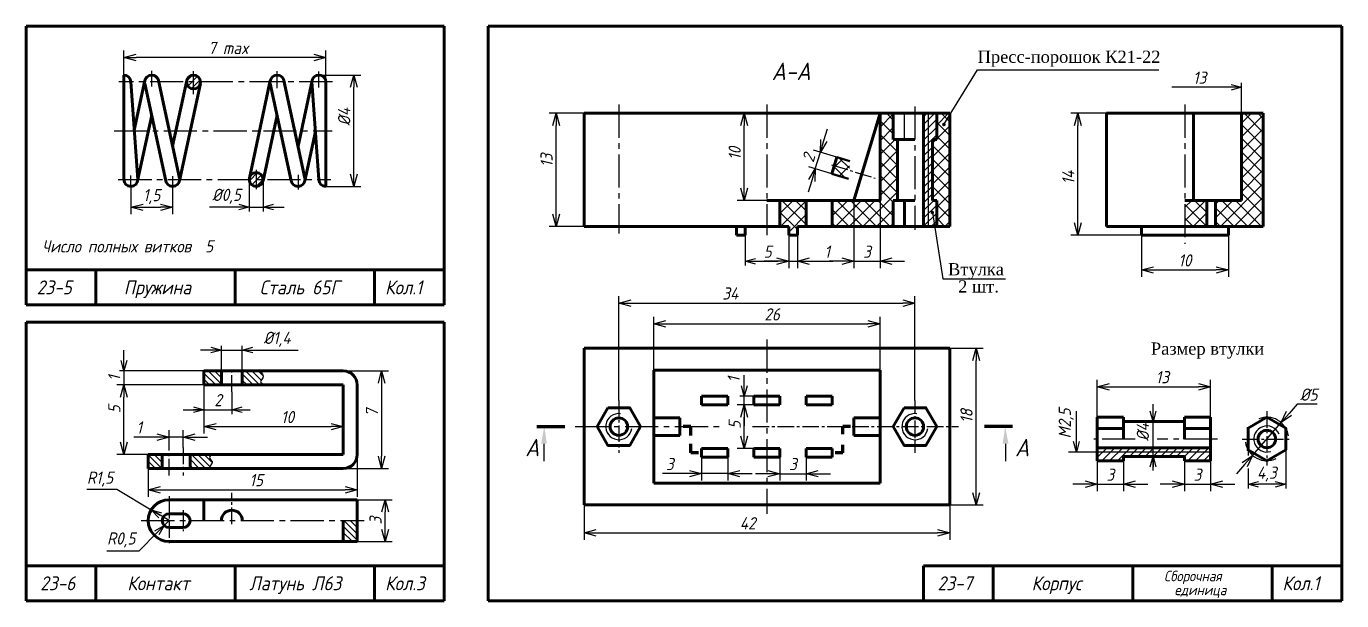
# Model space of a CAD drawing. Header units: millimetres. Extents: x -255 to 513, y 132 to 472.
# Drawn here: x 135 to 512.6, y 307 to 472 of the extents above; entities that cross this region are included whole.
import ezdxf

# ---------------------------------------------------------------- set-up
doc = ezdxf.new("R2010")
doc.units = ezdxf.units.MM
doc.header["$LTSCALE"] = 0.5
doc.linetypes.add('CENTER2', pattern=[28.575, 19.05, -3.175, 3.175, -3.175])
doc.linetypes.add('осевая2', pattern=[28.575, 19.05, -3.175, 3.175, -3.175])
doc.layers.get('Defpoints').update_dxf_attribs({"color": 5})
doc.styles.get("Standard").update_dxf_attribs({"font": 'isocpeui.ttf', "width": 0.9})
doc.styles.add('стиль1', font='TIMES.TTF')
doc.dimstyles.new('Standart 1', dxfattribs={"dimtxt": 3.5, "dimasz": 3.5, "dimexe": 2, "dimexo": 0, "dimgap": 1, "dimtad": 1, "dimtoh": 1, "dimdec": 0, "dimtxsty": 'Standard', "dimblk": 'OPEN30', "dimcen": 2.5, "dimadec": 0, "dimazin": 0, "dimtfac": 1, "dimtdec": 0, "dimtmove": 0, "dimatfit": 3, "dimldrblk": 'DOTSMALL', "dimfxl": 0, "dimarcsym": 0})

# ---------------------------------------------------------------- blocks, each defined once
blk = doc.blocks.new('_Open30')
at = {"color": 0, "linetype": 'ByBlock', "lineweight": -2}
for p, q in [((-1, 0.27), (0, 0)), ((0, 0), (-1, -0.27)), ((0, 0), (-1, 0))]:
    blk.add_line(p, q, dxfattribs=at)
blk = doc.blocks.new('*D28')
at = {"color": 0, "lineweight": -2}
for p, q in [((305.1, 364.5), (305.1, 394.5)), ((390.1, 364.5), (390.1, 394.5)), ((308.6, 392.5), (386.6, 392.5))]:
    blk.add_line(p, q, dxfattribs=at)
at = {"layer": 'Defpoints', "color": 0}
for p in [(390.1, 392.5), (305.1, 364.5), (390.1, 364.5)]:
    blk.add_point(p, dxfattribs=at)
at = {"color": 0, "lineweight": -2, "xscale": 3.5, "yscale": 3.5, "zscale": 3.5, "rotation": 180}
blk.add_blockref('_Open30', (305.1, 392.5), dxfattribs=at)
at = {"color": 0, "lineweight": -2, "xscale": 3.5, "yscale": 3.5, "zscale": 3.5}
blk.add_blockref('_Open30', (390.1, 392.5), dxfattribs=at)
at = {"color": 0, "lineweight": -3, "insert": (337.1, 395.25), "char_height": 3.5, "attachment_point": 5}
blk.add_mtext('34', dxfattribs=at)
blk = doc.blocks.new('_DotSmall')
at = {"color": 0, "linetype": 'ByBlock', "const_width": 0.5}
blk.add_lwpolyline([(-0.0625, 0, 1), (0.0625, 0, 1)], format="xyb", close=True, dxfattribs=at)
blk = doc.blocks.new('*D29')
at = {"color": 0, "lineweight": -2}
for p, q in [((400.1, 379.5), (409.65, 379.5)), ((407.65, 338), (407.65, 376)), ((400.1, 334.5), (409.65, 334.5))]:
    blk.add_line(p, q, dxfattribs=at)
at = {"layer": 'Defpoints', "color": 0}
for p in [(400.1, 379.5), (407.65, 379.5), (400.1, 334.5)]:
    blk.add_point(p, dxfattribs=at)
at = {"color": 0, "lineweight": -2, "xscale": 3.5, "yscale": 3.5, "zscale": 3.5}
for p, rotation in [((407.65, 379.5), 90), ((407.65, 334.5), 270)]:
    blk.add_blockref('_Open30', p, dxfattribs=dict(at, rotation=rotation))
at = {"color": 0, "lineweight": -3, "insert": (404.9, 360.05), "char_height": 3.5, "attachment_point": 5, "rotation": 90}
blk.add_mtext('18', dxfattribs=at)
blk = doc.blocks.new('*D30')
at = {"color": 0, "lineweight": -2}
for p, q in [((353.85, 412), (353.85, 402.5)), ((356.35, 412), (356.35, 402.5)), ((350.35, 404.5), (346.85, 404.5)), ((353.85, 404.5), (356.35, 404.5)), ((359.85, 404.5), (366.5, 404.5))]:
    blk.add_line(p, q, dxfattribs=at)
at = {"layer": 'Defpoints', "color": 0}
for p in [(353.85, 412), (356.35, 412), (356.35, 404.5)]:
    blk.add_point(p, dxfattribs=at)
at = {"color": 0, "lineweight": -2, "xscale": 3.5, "yscale": 3.5, "zscale": 3.5}
blk.add_blockref('_Open30', (353.85, 404.5), dxfattribs=at)
at = {"color": 0, "lineweight": -2, "xscale": 3.5, "yscale": 3.5, "zscale": 3.5, "rotation": 180}
blk.add_blockref('_Open30', (356.35, 404.5), dxfattribs=at)
at = {"color": 0, "lineweight": -3, "insert": (364.92, 407.25), "char_height": 3.5, "attachment_point": 5}
blk.add_mtext('1', dxfattribs=at)
blk = doc.blocks.new('*D31')
at = {"color": 0, "lineweight": -2}
for p, q in [((372.6, 422), (372.6, 402.5)), ((380.1, 422), (380.1, 402.5)), ((369.1, 404.5), (365.6, 404.5)), ((372.6, 404.5), (380.1, 404.5)), ((383.6, 404.5), (387.1, 404.5))]:
    blk.add_line(p, q, dxfattribs=at)
at = {"layer": 'Defpoints', "color": 0}
for p in [(372.6, 422), (380.1, 422), (380.1, 404.5)]:
    blk.add_point(p, dxfattribs=at)
at = {"color": 0, "lineweight": -2, "xscale": 3.5, "yscale": 3.5, "zscale": 3.5}
blk.add_blockref('_Open30', (372.6, 404.5), dxfattribs=at)
at = {"color": 0, "lineweight": -2, "xscale": 3.5, "yscale": 3.5, "zscale": 3.5, "rotation": 180}
blk.add_blockref('_Open30', (380.1, 404.5), dxfattribs=at)
at = {"color": 0, "lineweight": -3, "insert": (376.35, 407.25), "char_height": 3.5, "attachment_point": 5}
blk.add_mtext('3', dxfattribs=at)
blk = doc.blocks.new('*D32')
at = {"color": 0, "lineweight": -2}
for p, q in [((347.6, 447), (339.1, 447)), ((341.1, 425.5), (341.1, 443.5)), ((347.6, 422), (339.1, 422))]:
    blk.add_line(p, q, dxfattribs=at)
at = {"layer": 'Defpoints', "color": 0}
for p in [(341.1, 447), (347.6, 447), (347.6, 422)]:
    blk.add_point(p, dxfattribs=at)
at = {"color": 0, "lineweight": -2, "xscale": 3.5, "yscale": 3.5, "zscale": 3.5}
for p, rotation in [((341.1, 447), 90), ((341.1, 422), 270)]:
    blk.add_blockref('_Open30', p, dxfattribs=dict(at, rotation=rotation))
at = {"color": 0, "lineweight": -3, "insert": (338.35, 435.5), "char_height": 3.5, "attachment_point": 5, "rotation": 90}
blk.add_mtext('10', dxfattribs=at)
blk = doc.blocks.new('*D33')
at = {"color": 0, "lineweight": -2}
for p, q in [((295.1, 447), (285.1, 447)), ((287.1, 418), (287.1, 443.5)), ((295.1, 414.5), (285.1, 414.5))]:
    blk.add_line(p, q, dxfattribs=at)
at = {"layer": 'Defpoints', "color": 0}
for p in [(287.1, 447), (295.1, 447), (295.1, 414.5)]:
    blk.add_point(p, dxfattribs=at)
at = {"color": 0, "lineweight": -2, "xscale": 3.5, "yscale": 3.5, "zscale": 3.5}
for p, rotation in [((287.1, 447), 90), ((287.1, 414.5), 270)]:
    blk.add_blockref('_Open30', p, dxfattribs=dict(at, rotation=rotation))
at = {"color": 0, "lineweight": -3, "insert": (284.35, 433.5), "char_height": 3.5, "attachment_point": 5, "rotation": 90}
blk.add_mtext('13', dxfattribs=at)
blk = doc.blocks.new('*D34')
at = {"color": 0, "lineweight": -2}
for p, q in [((315.1, 373.25), (315.1, 388.5)), ((318.6, 386.5), (376.6, 386.5)), ((380.1, 373.25), (380.1, 388.5))]:
    blk.add_line(p, q, dxfattribs=at)
at = {"layer": 'Defpoints', "color": 0}
for p in [(380.1, 386.5), (315.1, 373.25), (380.1, 373.25)]:
    blk.add_point(p, dxfattribs=at)
at = {"color": 0, "lineweight": -2, "xscale": 3.5, "yscale": 3.5, "zscale": 3.5, "rotation": 180}
blk.add_blockref('_Open30', (315.1, 386.5), dxfattribs=at)
at = {"color": 0, "lineweight": -2, "xscale": 3.5, "yscale": 3.5, "zscale": 3.5}
blk.add_blockref('_Open30', (380.1, 386.5), dxfattribs=at)
at = {"color": 0, "lineweight": -3, "insert": (349.1, 389.25), "char_height": 3.5, "attachment_point": 5}
blk.add_mtext('26', dxfattribs=at)
blk = doc.blocks.new('*D35')
at = {"color": 0, "lineweight": -2}
for p, q in [((295.1, 334.5), (295.1, 324.5)), ((400.1, 334.5), (400.1, 324.5)), ((298.6, 326.5), (396.6, 326.5))]:
    blk.add_line(p, q, dxfattribs=at)
at = {"layer": 'Defpoints', "color": 0}
for p in [(295.1, 334.5), (400.1, 334.5), (400.1, 326.5)]:
    blk.add_point(p, dxfattribs=at)
at = {"color": 0, "lineweight": -2, "xscale": 3.5, "yscale": 3.5, "zscale": 3.5, "rotation": 180}
blk.add_blockref('_Open30', (295.1, 326.5), dxfattribs=at)
at = {"color": 0, "lineweight": -2, "xscale": 3.5, "yscale": 3.5, "zscale": 3.5}
blk.add_blockref('_Open30', (400.1, 326.5), dxfattribs=at)
at = {"color": 0, "lineweight": -3, "insert": (342.1, 329.25), "char_height": 3.5, "attachment_point": 5}
blk.add_mtext('42', dxfattribs=at)
blk = doc.blocks.new('*D36')
at = {"color": 0, "lineweight": -2}
for p, q in [((455.1, 412), (455.1, 400)), ((480.1, 412), (480.1, 400)), ((458.6, 402), (476.6, 402))]:
    blk.add_line(p, q, dxfattribs=at)
at = {"layer": 'Defpoints', "color": 0}
for p in [(455.1, 412), (480.1, 412), (480.1, 402)]:
    blk.add_point(p, dxfattribs=at)
at = {"color": 0, "lineweight": -2, "xscale": 3.5, "yscale": 3.5, "zscale": 3.5, "rotation": 180}
blk.add_blockref('_Open30', (455.1, 402), dxfattribs=at)
at = {"color": 0, "lineweight": -2, "xscale": 3.5, "yscale": 3.5, "zscale": 3.5}
blk.add_blockref('_Open30', (480.1, 402), dxfattribs=at)
at = {"color": 0, "lineweight": -3, "insert": (467.6, 404.75), "char_height": 3.5, "attachment_point": 5}
blk.add_mtext('10', dxfattribs=at)
blk = doc.blocks.new('*D37')
at = {"color": 0, "lineweight": -2}
for p, q in [((363.95, 439.18), (364.95, 442.53)), ((367.66, 434.41), (361.02, 436.4)), ((361.5, 431.04), (362.94, 435.83)), ((366.22, 429.62), (359.59, 431.61)), ((360.5, 427.69), (359.49, 424.33))]:
    blk.add_line(p, q, dxfattribs=at)
at = {"layer": 'Defpoints', "color": 0}
for p in [(362.94, 435.83), (367.66, 434.41), (366.22, 429.62)]:
    blk.add_point(p, dxfattribs=at)
at = {"color": 0, "lineweight": -2, "xscale": 3.5, "yscale": 3.5, "zscale": 3.5}
for p, rotation in [((362.94, 435.83), 253.3007557660061), ((361.5, 431.04), 73.30075576600613)]:
    blk.add_blockref('_Open30', p, dxfattribs=dict(at, rotation=rotation))
at = {"color": 0, "lineweight": -3, "insert": (359.59, 434.22), "char_height": 3.5, "attachment_point": 5, "rotation": 73.3008}
blk.add_mtext('2', dxfattribs=at)
blk = doc.blocks.new('*D38')
at = {"color": 0, "lineweight": -2}
for p, q in [((343.85, 363.25), (339.1, 363.25)), ((341.1, 354.25), (341.1, 359.75)), ((343.85, 350.75), (339.1, 350.75))]:
    blk.add_line(p, q, dxfattribs=at)
at = {"layer": 'Defpoints', "color": 0}
for p in [(341.1, 363.25), (343.85, 363.25), (343.85, 350.75)]:
    blk.add_point(p, dxfattribs=at)
at = {"color": 0, "lineweight": -2, "xscale": 3.5, "yscale": 3.5, "zscale": 3.5}
for p, rotation in [((341.1, 363.25), 90), ((341.1, 350.75), 270)]:
    blk.add_blockref('_Open30', p, dxfattribs=dict(at, rotation=rotation))
at = {"color": 0, "lineweight": -3, "insert": (338.35, 357.5), "char_height": 3.5, "attachment_point": 5, "rotation": 90}
blk.add_mtext('5', dxfattribs=at)
blk = doc.blocks.new('*D39')
at = {"color": 0, "lineweight": -2}
for p, q in [((351.35, 348.25), (351.35, 341.49)), ((358.85, 348.25), (358.85, 341.49)), ((347.85, 343.49), (344.35, 343.49)), ((351.35, 343.49), (358.85, 343.49)), ((362.35, 343.49), (365.85, 343.49))]:
    blk.add_line(p, q, dxfattribs=at)
at = {"layer": 'Defpoints', "color": 0}
for p in [(351.35, 348.25), (358.85, 348.25), (358.85, 343.49)]:
    blk.add_point(p, dxfattribs=at)
at = {"color": 0, "lineweight": -2, "xscale": 3.5, "yscale": 3.5, "zscale": 3.5}
blk.add_blockref('_Open30', (351.35, 343.49), dxfattribs=at)
at = {"color": 0, "lineweight": -2, "xscale": 3.5, "yscale": 3.5, "zscale": 3.5, "rotation": 180}
blk.add_blockref('_Open30', (358.85, 343.49), dxfattribs=at)
at = {"color": 0, "lineweight": -3, "insert": (355.1, 346.24), "char_height": 3.5, "attachment_point": 5}
blk.add_mtext('3', dxfattribs=at)
blk = doc.blocks.new('*D40')
at = {"color": 0, "lineweight": -2}
for p, q in [((328.85, 348.25), (328.85, 341.5)), ((336.35, 348.25), (336.35, 341.5)), ((325.35, 343.5), (317.62, 343.5)), ((336.35, 343.5), (328.85, 343.5)), ((339.85, 343.5), (343.35, 343.5))]:
    blk.add_line(p, q, dxfattribs=at)
at = {"layer": 'Defpoints', "color": 0}
for p in [(328.85, 348.25), (336.35, 348.25), (336.35, 343.5)]:
    blk.add_point(p, dxfattribs=at)
at = {"color": 0, "lineweight": -2, "xscale": 3.5, "yscale": 3.5, "zscale": 3.5}
blk.add_blockref('_Open30', (328.85, 343.5), dxfattribs=at)
at = {"color": 0, "lineweight": -2, "xscale": 3.5, "yscale": 3.5, "zscale": 3.5, "rotation": 180}
blk.add_blockref('_Open30', (336.35, 343.5), dxfattribs=at)
at = {"color": 0, "lineweight": -3, "insert": (319.74, 346.25), "char_height": 3.5, "attachment_point": 5}
blk.add_mtext('3', dxfattribs=at)
blk = doc.blocks.new('*D41')
at = {"color": 0, "lineweight": -2}
for p, q in [((445.1, 447), (434.87, 447)), ((436.87, 415.5), (436.87, 443.5)), ((455.1, 412), (434.87, 412))]:
    blk.add_line(p, q, dxfattribs=at)
at = {"layer": 'Defpoints', "color": 0}
for p in [(436.87, 447), (445.1, 447), (455.1, 412)]:
    blk.add_point(p, dxfattribs=at)
at = {"color": 0, "lineweight": -2, "xscale": 3.5, "yscale": 3.5, "zscale": 3.5}
for p, rotation in [((436.87, 447), 90), ((436.87, 412), 270)]:
    blk.add_blockref('_Open30', p, dxfattribs=dict(at, rotation=rotation))
at = {"color": 0, "lineweight": -3, "insert": (434.12, 428.58), "char_height": 3.5, "attachment_point": 5, "rotation": 90}
blk.add_mtext('14', dxfattribs=at)
blk = doc.blocks.new('*D42')
at = {"color": 0, "lineweight": -2}
for p, q in [((442.45, 359.7), (442.45, 370.45)), ((474.95, 359.7), (474.95, 370.45)), ((445.95, 368.45), (471.45, 368.45))]:
    blk.add_line(p, q, dxfattribs=at)
at = {"layer": 'Defpoints', "color": 0}
for p in [(474.95, 368.45), (442.45, 359.7), (474.95, 359.7)]:
    blk.add_point(p, dxfattribs=at)
at = {"color": 0, "lineweight": -2, "xscale": 3.5, "yscale": 3.5, "zscale": 3.5, "rotation": 180}
blk.add_blockref('_Open30', (442.45, 368.45), dxfattribs=at)
at = {"color": 0, "lineweight": -2, "xscale": 3.5, "yscale": 3.5, "zscale": 3.5}
blk.add_blockref('_Open30', (474.95, 368.45), dxfattribs=at)
at = {"color": 0, "lineweight": -3, "insert": (461.13, 371.2), "char_height": 3.5, "attachment_point": 5}
blk.add_mtext('13', dxfattribs=at)
blk = doc.blocks.new('*D43')
at = {"color": 0, "lineweight": -2}
for p, q in [((442.45, 347.2), (442.45, 338.45)), ((449.95, 347.2), (449.95, 338.45)), ((438.95, 340.45), (435.45, 340.45)), ((442.45, 340.45), (449.95, 340.45)), ((453.45, 340.45), (456.95, 340.45))]:
    blk.add_line(p, q, dxfattribs=at)
at = {"layer": 'Defpoints', "color": 0}
for p in [(442.45, 347.2), (449.95, 347.2), (449.95, 340.45)]:
    blk.add_point(p, dxfattribs=at)
at = {"color": 0, "lineweight": -2, "xscale": 3.5, "yscale": 3.5, "zscale": 3.5}
blk.add_blockref('_Open30', (442.45, 340.45), dxfattribs=at)
at = {"color": 0, "lineweight": -2, "xscale": 3.5, "yscale": 3.5, "zscale": 3.5, "rotation": 180}
blk.add_blockref('_Open30', (449.95, 340.45), dxfattribs=at)
at = {"color": 0, "lineweight": -3, "insert": (446.2, 343.2), "char_height": 3.5, "attachment_point": 5}
blk.add_mtext('3', dxfattribs=at)
blk = doc.blocks.new('*D44')
at = {"color": 0, "lineweight": -2}
for p, q in [((467.45, 347.2), (467.45, 338.45)), ((474.95, 347.2), (474.95, 338.45)), ((463.95, 340.45), (460.45, 340.45)), ((467.45, 340.45), (474.95, 340.45)), ((478.45, 340.45), (481.95, 340.45))]:
    blk.add_line(p, q, dxfattribs=at)
at = {"layer": 'Defpoints', "color": 0}
for p in [(467.45, 347.2), (474.95, 347.2), (474.95, 340.45)]:
    blk.add_point(p, dxfattribs=at)
at = {"color": 0, "lineweight": -2, "xscale": 3.5, "yscale": 3.5, "zscale": 3.5}
blk.add_blockref('_Open30', (467.45, 340.45), dxfattribs=at)
at = {"color": 0, "lineweight": -2, "xscale": 3.5, "yscale": 3.5, "zscale": 3.5, "rotation": 180}
blk.add_blockref('_Open30', (474.95, 340.45), dxfattribs=at)
at = {"color": 0, "lineweight": -3, "insert": (471.2, 343.2), "char_height": 3.5, "attachment_point": 5}
blk.add_mtext('3', dxfattribs=at)
blk = doc.blocks.new('*D45')
at = {"color": 0, "lineweight": -2}
for p, q in [((499.81, 363.45), (497.51, 360.81)), ((505.54, 363.45), (499.81, 363.45)), ((487.02, 348.73), (495.22, 358.17)), ((484.72, 346.09), (482.43, 343.45))]:
    blk.add_line(p, q, dxfattribs=at)
at = {"layer": 'Defpoints', "color": 0}
for p in [(495.22, 358.17), (487.02, 348.73)]:
    blk.add_point(p, dxfattribs=at)
at = {"color": 0, "lineweight": -2, "xscale": 3.5, "yscale": 3.5, "zscale": 3.5}
for p, rotation in [((495.22, 358.17), 229.0245568401953), ((487.02, 348.73), 49.0245568401953)]:
    blk.add_blockref('_Open30', p, dxfattribs=dict(at, rotation=rotation))
at = {"color": 0, "lineweight": -3, "insert": (503.17, 366.2), "char_height": 3.5, "attachment_point": 5}
blk.add_mtext('%%c5', dxfattribs=at)
blk = doc.blocks.new('*D2')
at = {"color": 0, "lineweight": -2}
for p, q in [((186, 369), (161, 369)), ((163, 352.5), (163, 365.5)), ((170, 349), (161, 349))]:
    blk.add_line(p, q, dxfattribs=at)
at = {"layer": 'Defpoints', "color": 0}
for p in [(163, 369), (186, 369), (170, 349)]:
    blk.add_point(p, dxfattribs=at)
at = {"color": 0, "lineweight": -2, "xscale": 3.5, "yscale": 3.5, "zscale": 3.5}
for p, rotation in [((163, 369), 90), ((163, 349), 270)]:
    blk.add_blockref('_Open30', p, dxfattribs=dict(at, rotation=rotation))
at = {"color": 0, "lineweight": -3, "insert": (160.25, 362), "char_height": 3.5, "attachment_point": 5, "rotation": 90}
blk.add_mtext('5', dxfattribs=at)
blk = doc.blocks.new('*D3')
at = {"color": 0, "lineweight": -2}
for p, q in [((230, 336), (240, 336)), ((238, 327.5), (238, 332.5)), ((230, 324), (240, 324))]:
    blk.add_line(p, q, dxfattribs=at)
at = {"layer": 'Defpoints', "color": 0}
for p in [(230, 336), (238, 336), (230, 324)]:
    blk.add_point(p, dxfattribs=at)
at = {"color": 0, "lineweight": -2, "xscale": 3.5, "yscale": 3.5, "zscale": 3.5}
for p, rotation in [((238, 336), 90), ((238, 324), 270)]:
    blk.add_blockref('_Open30', p, dxfattribs=dict(at, rotation=rotation))
at = {"color": 0, "lineweight": -3, "insert": (235.25, 330), "char_height": 3.5, "attachment_point": 5, "rotation": 90}
blk.add_mtext('3', dxfattribs=at)
blk = doc.blocks.new('*D7')
at = {"color": 0, "lineweight": -2}
for p, q in [((230, 349), (230, 336.88)), ((170, 345), (170, 336.88)), ((173.5, 338.88), (226.5, 338.88))]:
    blk.add_line(p, q, dxfattribs=at)
at = {"layer": 'Defpoints', "color": 0}
for p in [(230, 349), (170, 345), (230, 338.88)]:
    blk.add_point(p, dxfattribs=at)
at = {"color": 0, "lineweight": -2, "xscale": 3.5, "yscale": 3.5, "zscale": 3.5, "rotation": 180}
blk.add_blockref('_Open30', (170, 338.88), dxfattribs=at)
at = {"color": 0, "lineweight": -2, "xscale": 3.5, "yscale": 3.5, "zscale": 3.5}
blk.add_blockref('_Open30', (230, 338.88), dxfattribs=at)
at = {"color": 0, "lineweight": -3, "insert": (201.01, 341.63), "char_height": 3.5, "attachment_point": 5}
blk.add_mtext('15', dxfattribs=at)
blk = doc.blocks.new('*D8')
at = {"color": 0, "lineweight": -2}
for p, q in [((186, 360.62), (186, 355)), ((226, 360.62), (226, 355)), ((189.5, 357), (222.5, 357))]:
    blk.add_line(p, q, dxfattribs=at)
at = {"layer": 'Defpoints', "color": 0}
for p in [(186, 360.62), (226, 360.62), (226, 357)]:
    blk.add_point(p, dxfattribs=at)
at = {"color": 0, "lineweight": -2, "xscale": 3.5, "yscale": 3.5, "zscale": 3.5, "rotation": 180}
blk.add_blockref('_Open30', (186, 357), dxfattribs=at)
at = {"color": 0, "lineweight": -2, "xscale": 3.5, "yscale": 3.5, "zscale": 3.5}
blk.add_blockref('_Open30', (226, 357), dxfattribs=at)
at = {"color": 0, "lineweight": -3, "insert": (210, 359.75), "char_height": 3.5, "attachment_point": 5}
blk.add_mtext('10', dxfattribs=at)
blk = doc.blocks.new('*D9')
at = {"color": 0, "lineweight": -2}
for p, q in [((226, 373), (239, 373)), ((237, 369.5), (237, 348.5)), ((226, 345), (239, 345))]:
    blk.add_line(p, q, dxfattribs=at)
at = {"layer": 'Defpoints', "color": 0}
for p in [(226, 373), (226, 345), (237, 345)]:
    blk.add_point(p, dxfattribs=at)
at = {"color": 0, "lineweight": -2, "xscale": 3.5, "yscale": 3.5, "zscale": 3.5}
for p, rotation in [((237, 373), 90), ((237, 345), 270)]:
    blk.add_blockref('_Open30', p, dxfattribs=dict(at, rotation=rotation))
at = {"color": 0, "lineweight": -3, "insert": (234.23, 361), "char_height": 3.5, "attachment_point": 5, "rotation": 90}
blk.add_mtext('7', dxfattribs=at)
blk = doc.blocks.new('*D10')
at = {"color": 0, "lineweight": -2}
for p, q in [((176, 330), (174.59, 328.59)), ((167.37, 321.37), (172.46, 326.46)), ((158.12, 321.37), (167.37, 321.37))]:
    blk.add_line(p, q, dxfattribs=at)
at = {"layer": 'Defpoints', "color": 0}
for p in [(174.59, 328.59), (176, 330)]:
    blk.add_point(p, dxfattribs=at)
at = {"color": 0, "lineweight": -2, "xscale": 3, "yscale": 3, "zscale": 3, "rotation": 45.00000000000176}
blk.add_blockref('_Open30', (174.59, 328.59), dxfattribs=at)
at = {"color": 0, "lineweight": -3, "insert": (162.25, 324.47), "char_height": 3.5, "attachment_point": 5}
blk.add_mtext('R0,5', dxfattribs=at)
blk = doc.blocks.new('*D11')
at = {"color": 0, "lineweight": -2}
for p, q in [((176, 351), (176, 356)), ((180, 351), (180, 356)), ((172.5, 354), (165.86, 354)), ((180, 354), (176, 354)), ((183.5, 354), (187, 354))]:
    blk.add_line(p, q, dxfattribs=at)
at = {"layer": 'Defpoints', "color": 0}
for p in [(180, 354), (176, 351), (180, 351)]:
    blk.add_point(p, dxfattribs=at)
at = {"color": 0, "lineweight": -2, "xscale": 3.5, "yscale": 3.5, "zscale": 3.5}
blk.add_blockref('_Open30', (176, 354), dxfattribs=at)
at = {"color": 0, "lineweight": -2, "xscale": 3.5, "yscale": 3.5, "zscale": 3.5, "rotation": 180}
blk.add_blockref('_Open30', (180, 354), dxfattribs=at)
at = {"color": 0, "lineweight": -3, "insert": (167.43, 356.75), "char_height": 3.5, "attachment_point": 5}
blk.add_mtext('1', dxfattribs=at)
blk = doc.blocks.new('*D17')
at = {"color": 0, "lineweight": -2}
for p, q in [((219, 458), (231, 458)), ((229, 429.5), (229, 454.5)), ((221, 426), (231, 426))]:
    blk.add_line(p, q, dxfattribs=at)
at = {"layer": 'Defpoints', "color": 0}
for p in [(219, 458), (229, 458), (221, 426)]:
    blk.add_point(p, dxfattribs=at)
at = {"color": 0, "lineweight": -2, "xscale": 3.5, "yscale": 3.5, "zscale": 3.5}
for p, rotation in [((229, 458), 90), ((229, 426), 270)]:
    blk.add_blockref('_Open30', p, dxfattribs=dict(at, rotation=rotation))
at = {"color": 0, "lineweight": -3, "insert": (226.25, 446), "char_height": 3.5, "attachment_point": 5, "rotation": 90}
blk.add_mtext('%%c4', dxfattribs=at)
blk = doc.blocks.new('*D18')
at = {"color": 0, "lineweight": -2}
for p, q in [((163, 456), (163, 465)), ((221, 456), (221, 465)), ((217.5, 463), (166.5, 463))]:
    blk.add_line(p, q, dxfattribs=at)
at = {"layer": 'Defpoints', "color": 0}
for p in [(163, 463), (163, 456), (221, 456)]:
    blk.add_point(p, dxfattribs=at)
at = {"color": 0, "lineweight": -2, "xscale": 3.5, "yscale": 3.5, "zscale": 3.5, "rotation": 180}
blk.add_blockref('_Open30', (163, 463), dxfattribs=at)
at = {"color": 0, "lineweight": -2, "xscale": 3.5, "yscale": 3.5, "zscale": 3.5}
blk.add_blockref('_Open30', (221, 463), dxfattribs=at)
at = {"color": 0, "lineweight": -3, "insert": (193, 465.77), "char_height": 3.5, "attachment_point": 5}
blk.add_mtext('7 max', dxfattribs=at)
blk = doc.blocks.new('*D19')
at = {"color": 0, "lineweight": -2}
for p, q in [((165, 426), (165, 418)), ((177, 426), (177, 418)), ((168.5, 420), (173.5, 420))]:
    blk.add_line(p, q, dxfattribs=at)
at = {"layer": 'Defpoints', "color": 0}
for p in [(165, 426), (177, 426), (177, 420)]:
    blk.add_point(p, dxfattribs=at)
at = {"color": 0, "lineweight": -2, "xscale": 3.5, "yscale": 3.5, "zscale": 3.5, "rotation": 180}
blk.add_blockref('_Open30', (165, 420), dxfattribs=at)
at = {"color": 0, "lineweight": -2, "xscale": 3.5, "yscale": 3.5, "zscale": 3.5}
blk.add_blockref('_Open30', (177, 420), dxfattribs=at)
at = {"color": 0, "lineweight": -3, "insert": (171, 423.1), "char_height": 3.5, "attachment_point": 5}
blk.add_mtext('1,5', dxfattribs=at)

msp = doc.modelspace()

# ---------------------------------------------------------------- hatches: boundary and pattern name
at = {"lineweight": -3}
h = msp.add_hatch(dxfattribs=at)
h.set_pattern_fill('ANSI31', scale=0.4, style=0)
h.set_pattern_definition([(45, (-20, 372), (-0.8980256, 0.8980256), [])])
h.paths.add_polyline_path([(183, 456), (183, 454, 0.414214), (185, 456)])
h.paths.add_polyline_path([(183, 456), (185, 456, 0.414214), (183, 458)])
h.paths.add_polyline_path([(183, 456), (183, 458, 0.414214), (181, 456)])
h.paths.add_polyline_path([(183, 456), (181, 456, 0.414214), (183, 454)])
h.paths.add_polyline_path([(201, 430, 0.414214), (199, 428), (201, 428)])
h.paths.add_polyline_path([(201, 428), (203, 428, 0.414214), (201, 430)])
h.paths.add_polyline_path([(201, 425.19, 0.57355), (203, 428), (201, 428)])
h.paths.add_polyline_path([(199, 428, 0.414214), (201, 426), (201, 428)])
h = msp.add_hatch(dxfattribs=at)
h.set_pattern_fill('ANSI37', scale=0.875, style=0)
h.set_pattern_definition([(45, (210.1025, 277), (-1.96443, 1.96443), []), (135, (210.1025, 277), (-1.96443, -1.96443), [])])
h.paths.add_polyline_path([(380.1, 422), (366.35, 422), (366.35, 414.5), (383.85, 414.5), (383.85, 422), (385.1, 422), (385.1, 439.5), (383.85, 439.5), (383.85, 447), (380.1, 447)])
h.paths.add_polyline_path([(400.1, 447), (396.35, 447), (396.35, 439.5), (395.1, 439.5), (395.1, 422), (396.35, 422), (396.35, 414.5), (400.1, 414.5)])
h.paths.add_polyline_path([(358.85, 422), (351.35, 422), (351.35, 414.5), (353.85, 414.5), (353.85, 412), (356.35, 412), (356.35, 414.5), (358.85, 414.5)])
h = msp.add_hatch(dxfattribs=at)
h.set_pattern_fill('ANSI31', scale=0.5, style=0)
h.set_pattern_definition([(45, (210.1025, 277), (-1.122532, 1.122532), [])])
h.paths.add_polyline_path([(392.6, 414.5), (396.35, 414.5), (396.35, 422), (395.1, 422), (395.1, 439.5), (396.35, 439.5), (396.35, 447), (392.6, 447)])
h = msp.add_hatch(dxfattribs=at)
h.set_pattern_fill('ANSI37', scale=0.875, style=0)
h.set_pattern_definition([(45, (198.8525, 277), (-1.96443, 1.96443), []), (135, (198.8525, 277), (-1.96443, -1.96443), [])])
h.paths.add_polyline_path([(490.1, 447), (483.85, 447), (483.85, 422), (476.35, 422), (476.35, 414.5), (490.1, 414.5)])
h.paths.add_polyline_path([(473.85, 422), (467.6, 422), (467.6, 414.5), (473.85, 414.5)])
h = msp.add_hatch(dxfattribs=at)
h.set_pattern_fill('ANSI37', scale=0.875, style=0)
h.set_pattern_definition([(45, (227.529, 288.1504), (-1.96443, 1.96443), []), (135, (227.529, 288.1504), (-1.96443, -1.96443), [])])
h.paths.add_polyline_path([(371.01, 428.19), (371.45, 433.27), (367.66, 434.41), (366.22, 429.62)])
h = msp.add_hatch(dxfattribs=at)
h.set_pattern_fill('ANSI31', scale=0.4, angle=90, style=0)
h.set_pattern_definition([(135, (0, 280), (-0.8980256, -0.8980256), [])])
h.paths.add_polyline_path([(191, 369), (191, 373), (186, 373), (186, 369)])
edge = h.paths.add_edge_path()
edge.add_spline(control_points=[(203, 369), (202.63, 369.3), (201.85, 369.93), (203.55, 371.3), (202.59, 372.35), (202, 373)], knot_values=[0, 0, 0, 0, 1.176659, 2.490862, 4.636306, 4.636306, 4.636306, 4.636306], degree=3, periodic=0)
edge.add_line((202, 373), (197, 373))
edge.add_line((197, 373), (197, 369))
edge.add_line((197, 369), (203, 369))
h.paths.add_polyline_path([(174, 345), (174, 349), (170, 349), (170, 345)])
edge = h.paths.add_edge_path()
edge.add_spline(control_points=[(188, 345), (187.88, 345.27), (187.59, 345.92), (188.93, 346.84), (187.27, 347.77), (187.76, 348.6), (188, 349)], knot_values=[0, 0, 0, 0, 0.820716, 1.953007, 3.2418, 4.448586, 4.448586, 4.448586, 4.448586], degree=3, periodic=0)
edge.add_line((188, 349), (182, 349))
edge.add_line((182, 349), (182, 345))
edge.add_line((182, 345), (188, 345))
h = msp.add_hatch(dxfattribs=at)
h.set_pattern_fill('ANSI31', scale=0.5, style=0)
h.paths.add_polyline_path([(442.45, 350.95), (442.45, 347.2), (449.95, 347.2), (449.95, 348.45), (467.45, 348.45), (467.45, 347.2), (474.95, 347.2), (474.95, 350.95)])
h = msp.add_hatch(dxfattribs=at)
h.set_pattern_fill('ANSI31', scale=0.4, angle=90, style=0)
h.set_pattern_definition([(135, (-4, 280), (-0.8980256, -0.8980256), [])])
h.paths.add_polyline_path([(230, 330), (226, 330), (226, 324), (230, 324)])

# ---------------------------------------------------------------- linework, layer by layer
at = {"color": 7, "lineweight": 60}
for p, q in [((255, 472), (135, 472)), ((135, 472), (135, 392)), ((255, 392), (255, 472)), ((267.6, 307), (267.6, 472)), ((267.6, 472), (512.6, 472)), ((512.6, 472), (512.6, 307)), ((163, 458), (163, 428)), ((165, 456), (167, 428)), ((169.04, 456.42), (165.99, 442.16)), ((169.04, 455.58), (175.04, 427.58)), ((172.96, 456.42), (178.96, 428.42)), ((181.04, 456.42), (177, 437.55)), ((184.96, 455.58), (178.96, 427.58)), ((205.04, 456.42), (199.04, 428.42)), ((205.04, 455.58), (211.04, 427.58)), ((208.96, 456.42), (214.96, 428.42)), ((217.04, 456.42), (213, 437.55)), ((216.98, 456), (219, 428)), ((220.98, 456), (221, 426)), ((171, 446.45), (166.96, 427.58)), ((207, 446.45), (202.96, 427.58)), ((295.1, 414.5), (295.1, 447)), ((295.1, 447), (400.1, 447)), ((380.1, 447), (372.6, 422)), ((380.1, 447), (380.1, 422)), ((383.85, 447), (383.85, 439.5)), ((392.6, 447), (392.6, 414.5)), ((396.35, 447), (396.35, 439.5)), ((400.1, 447), (400.1, 414.5)), ((445.1, 447), (490.1, 447)), ((445.1, 414.5), (445.1, 447)), ((470.1, 447), (470.1, 422)), ((483.85, 422), (483.85, 447)), ((490.1, 447), (490.1, 414.5)), ((218, 441.8), (214.96, 427.58)), ((383.85, 439.5), (390.1, 439.5)), ((385.1, 422), (385.1, 439.5)), ((396.35, 439.5), (395.1, 439.5)), ((395.1, 439.5), (395.1, 422)), ((367.66, 434.41), (366.22, 429.62)), ((380.1, 422), (347.6, 422)), ((351.35, 422), (351.35, 414.5)), ((358.85, 422), (358.85, 414.5)), ((366.35, 422), (366.35, 414.5)), ((383.85, 414.5), (383.85, 422)), ((383.85, 422), (390.1, 422)), ((387.1, 414.5), (387.1, 422)), ((395.1, 422), (396.35, 422)), ((396.35, 422), (396.35, 414.5)), ((467.6, 422), (483.85, 422)), ((473.85, 422), (473.85, 414.5)), ((476.35, 422), (476.35, 414.5)), ((295.1, 414.5), (353.85, 414.5)), ((338.85, 412), (338.85, 414.5)), ((341.35, 412), (338.85, 412)), ((341.35, 414.5), (341.35, 412)), ((353.85, 414.5), (353.85, 412)), ((353.85, 412), (356.35, 412)), ((356.35, 412), (356.35, 414.5)), ((356.35, 414.5), (400.1, 414.5)), ((490.1, 414.5), (445.1, 414.5)), ((455.1, 414.5), (455.1, 412)), ((455.1, 412), (480.1, 412)), ((480.1, 412), (480.1, 414.5)), ((255, 402), (135, 402)), ((155, 402), (155, 392)), ((195, 402), (195, 392)), ((235, 402), (235, 392)), ((135, 392), (255, 392)), ((255, 387), (135, 387)), ((135, 387), (135, 307)), ((255, 307), (255, 387)), ((295.1, 379.5), (400.1, 379.5)), ((295.1, 334.5), (295.1, 379.5)), ((400.1, 379.5), (400.1, 334.5)), ((226, 373), (186, 373)), ((186, 373), (186, 369)), ((191, 373), (191, 369)), ((197, 373), (197, 369)), ((380.1, 373.25), (315.1, 373.25)), ((315.1, 373.25), (315.1, 340.75)), ((380.1, 340.75), (380.1, 373.25)), ((186, 369), (226, 369)), ((226, 369), (226, 349)), ((230, 349), (230, 369)), ((336.35, 365.75), (328.85, 365.75)), ((328.85, 365.75), (328.85, 363.25)), ((328.85, 363.25), (336.35, 363.25)), ((336.35, 363.25), (336.35, 365.75)), ((351.35, 365.75), (343.85, 365.75)), ((343.85, 365.75), (343.85, 363.25)), ((343.85, 363.25), (351.35, 363.25)), ((351.35, 363.25), (351.35, 365.75)), ((366.35, 365.75), (358.85, 365.75)), ((358.85, 365.75), (358.85, 363.25)), ((358.85, 363.25), (366.35, 363.25)), ((366.35, 363.25), (366.35, 365.75)), ((315.1, 359.5), (322.6, 359.5)), ((322.6, 359.5), (322.6, 354.5)), ((380.1, 359.5), (372.6, 359.5)), ((372.6, 359.5), (372.6, 354.5)), ((442.45, 359.7), (449.95, 359.7)), ((442.45, 359.7), (442.45, 347.2)), ((449.95, 359.7), (449.95, 353.45)), ((467.45, 359.7), (467.45, 353.45)), ((474.95, 359.7), (467.45, 359.7)), ((474.95, 359.7), (474.95, 347.2)), ((442.45, 356.45), (449.95, 356.45)), ((449.95, 358.45), (467.45, 358.45)), ((467.45, 356.45), (474.95, 356.45)), ((322.6, 354.5), (315.1, 354.5)), ((372.6, 354.5), (380.1, 354.5)), ((226, 349), (170, 349)), ((170, 349), (170, 345)), ((174, 349), (174, 345)), ((182, 349), (182, 345)), ((336.35, 350.75), (328.85, 350.75)), ((328.85, 350.75), (328.85, 348.25)), ((328.85, 348.25), (336.35, 348.25)), ((336.35, 348.25), (336.35, 350.75)), ((351.35, 350.75), (343.85, 350.75)), ((343.85, 350.75), (343.85, 348.25)), ((343.85, 348.25), (351.35, 348.25)), ((351.35, 348.25), (351.35, 350.75)), ((366.35, 350.75), (358.85, 350.75)), ((358.85, 350.75), (358.85, 348.25)), ((358.85, 348.25), (366.35, 348.25)), ((366.35, 348.25), (366.35, 350.75)), ((474.95, 350.95), (442.45, 350.95)), ((467.45, 348.45), (449.95, 348.45)), ((449.95, 348.45), (449.95, 347.2)), ((467.45, 348.45), (467.45, 347.2)), ((170, 345), (226, 345)), ((449.95, 347.2), (442.45, 347.2)), ((474.95, 347.2), (467.45, 347.2)), ((315.1, 340.75), (380.1, 340.75)), ((230, 336), (176, 336)), ((186, 336), (186, 330)), ((230, 324), (230, 336)), ((400.1, 334.5), (295.1, 334.5)), ((176, 332), (180, 332)), ((226, 330), (226, 324)), ((176, 328), (180, 328)), ((176, 324), (230, 324)), ((255, 317), (135, 317)), ((155, 317), (155, 307)), ((195, 317), (195, 307)), ((235, 317), (235, 307)), ((512.6, 317), (392.6, 317)), ((392.6, 317), (392.6, 307)), ((412.6, 317), (412.6, 307)), ((452.6, 317), (452.6, 307)), ((492.6, 317), (492.6, 307)), ((135, 307), (255, 307)), ((512.6, 307), (267.6, 307))]:
    msp.add_line(p, q, dxfattribs=at)
at = {"color": 7, "lineweight": -3}
for p, q in [((171, 454.75), (171, 459.21)), ((183, 452.52), (183, 459.14)), ((207, 454.27), (207, 459.15)), ((219, 454.39), (219, 459)), ((398.41, 443.79), (408.1, 459.5)), ((408.1, 459.5), (460.1, 459.5)), ((480.85, 454.5), (463.85, 454.5)), ((483.85, 447), (483.85, 455.75)), ((387.1, 439.5), (387.1, 447)), ((393.85, 447), (393.85, 414.5)), ((201, 430.78), (201, 425.19)), ((165, 426), (165, 429.18)), ((177, 428.94), (177, 426)), ((199, 428), (199, 418.82)), ((203, 427.97), (203, 418.82)), ((213, 429.34), (213, 425.09)), ((196, 420.07), (187.57, 420.07)), ((199, 420.07), (203, 420.07)), ((206, 420.07), (209, 420.07)), ((395.1, 418.5), (398.1, 399.5)), ((341.35, 412), (341.35, 403.25)), ((344.35, 404.5), (350.85, 404.5)), ((398.1, 399.5), (416.1, 399.5)), ((163, 376), (163, 379)), ((188, 379), (185, 379)), ((191, 373), (191, 380.25)), ((191, 379), (197, 379)), ((197, 373), (197, 380.25)), ((200, 379), (213, 379)), ((186, 373), (161.75, 373)), ((163, 373), (163, 369)), ((341.1, 368.75), (341.1, 371.75)), ((163, 369), (161.75, 369)), ((186, 369), (186, 360.62)), ((194, 367), (194, 360.62)), ((458.45, 344.45), (458.45, 363.45)), ((180.02, 361.87), (199.29, 361.87)), ((341.1, 360.25), (341.1, 357.25)), ((436.45, 349.7), (436.45, 361.45)), ((283.61, 352.1), (283.6, 347.1)), ((416.1, 352.1), (416.1, 347.1)), ((442.45, 349.7), (434.2, 349.7)), ((474.95, 349.7), (442.45, 349.7)), ((485.71, 350.33), (485.71, 348.72)), ((496.53, 350.33), (496.53, 339.2)), ((485.71, 344.94), (485.71, 339.2)), ((493.53, 340.45), (488.71, 340.45)), ((152.34, 339), (161, 339)), ((161, 339), (170.86, 333.09)), ((176, 330), (170.86, 333.09))]:
    msp.add_line(p, q, dxfattribs=at)
at = {"color": 7, "linetype": 'осевая2', "lineweight": -3}
for p, q in [((222.9, 456), (161.52, 456)), ((305.1, 449.5), (305.1, 412.5)), ((347.6, 449.5), (347.6, 412)), ((467.6, 449.5), (467.6, 409.5)), ((390.1, 449), (390.1, 413.5)), ((160.18, 442), (222.78, 442)), ((161.37, 428), (222.43, 428)), ((347.6, 382), (347.6, 332)), ((292.6, 357), (335.05, 357)), ((453.34, 353.45), (441.45, 353.45)), ((476.98, 353.45), (459.63, 353.45)), ((168, 330), (232, 330))]:
    msp.add_line(p, q, dxfattribs=at)
at = {"color": 7, "lineweight": 50}
for p, q in [((371.45, 433.27), (367.66, 434.41)), ((366.22, 429.62), (371.01, 428.19))]:
    msp.add_line(p, q, dxfattribs=at)
at = {"color": 7, "linetype": 'осевая2', "lineweight": -3, "ltscale": 0.5}
for p, q in [((366.15, 432.23), (378.67, 428.39)), ((165, 428), (171, 428)), ((194, 367), (194, 374)), ((305.1, 364.5), (305.1, 349.5)), ((491.12, 361.45), (491.12, 345.8)), ((343.49, 357), (402.6, 357)), ((483.99, 353.38), (498.17, 353.45)), ((176, 343), (176, 351)), ((180, 351), (180, 343)), ((176, 337), (176, 323)), ((194, 329), (194, 338)), ((180, 333), (180, 327))]:
    msp.add_line(p, q, dxfattribs=at)
at = {"color": 7}
for p, q in [((375.23, 430.76), (374.51, 428.37)), ((385.1, 430.5), (385.1, 432.75)), ((395.1, 430.5), (395.1, 432.75)), ((135, 402), (135, 392)), ((343.85, 365.75), (339.85, 365.75)), ((341.1, 363.25), (341.1, 365.75)), ((449.95, 358.45), (459.7, 358.45)), ((458.52, 348.45), (457.2, 348.45)), ((170, 330), (170, 330)), ((135, 317), (135, 307))]:
    msp.add_line(p, q, dxfattribs=at)
at = {"color": 7, "linetype": 'CENTER2', "ltscale": 0.4}
msp.add_line((390.1, 364.5), (390.1, 349.5), dxfattribs=at)
at = {"color": 7, "lineweight": 80}
for p, q in [((281.6, 357), (289.61, 357)), ((325.78, 357), (323.54, 357)), ((325.78, 354.43), (325.78, 357)), ((371.63, 357), (369.4, 357)), ((369.4, 354.84), (369.4, 357)), ((418.1, 357), (410.1, 357)), ((325.78, 349.5), (325.78, 352.04)), ((369.4, 349.5), (369.4, 351.74)), ((328.01, 349.5), (325.78, 349.5)), ((369.4, 349.5), (367.16, 349.5))]:
    msp.add_line(p, q, dxfattribs=at)
at = {"color": 7, "const_width": 0.5}
for points in [[(398.16, 443.79, 1), (398.66, 443.79, 1)], [(394.85, 418.5, 1), (395.35, 418.5, 1)]]:
    msp.add_lwpolyline(points, format="xyb", close=True, dxfattribs=at)
at = {"color": 7, "lineweight": 60}
for points in [[(301.98, 362.41), (298.85, 357), (301.98, 351.59), (308.23, 351.59), (311.35, 357), (308.23, 362.41)], [(386.98, 362.41), (383.85, 357), (386.98, 351.59), (393.23, 351.59), (396.35, 357), (393.23, 362.41)], [(491.12, 359.7), (485.71, 356.58), (485.71, 350.33), (491.12, 347.2), (496.53, 350.33), (496.53, 356.58)]]:
    msp.add_lwpolyline(points, close=True, dxfattribs=at)
for centre, radius in [((183, 456), 2), ((201, 428), 2), ((305.1, 357), 2.5), ((390.1, 357), 2.5), ((491.12, 353.45), 2.5)]:
    msp.add_circle(centre, radius, dxfattribs=at)
for centre, radius, start, end in [((163, 456), 2, 0, 90), ((171, 456), 2, 0, 180), ((207, 456), 2, 0, 180), ((219, 456), 2, 0, 180), ((165, 428), 2, 180, 0), ((177, 428), 2, 180, 0), ((213, 428), 2, 180, 0), ((221, 428), 2, 180, 270), ((226, 369), 4, 0, 90), ((226, 349), 4, 270, 0), ((176, 330), 6, 90, 180), ((194, 330), 3, 0, 180), ((176, 330), 6, 180, 209.0868), ((176, 330), 6, 180, 270), ((176, 330), 2, 90, 270), ((180, 330), 2, 270, 90)]:
    msp.add_arc(centre, radius, start, end, dxfattribs=at)
at = {"color": 7, "lineweight": -3}
for centre, radius, start, end in [((305.1, 357), 3.75, 82.2163, 352.1921), ((390.1, 357), 3.75, 82.2163, 352.1921), ((491.12, 353.45), 6.25, 8.6491, 112.0741), ((491.12, 353.45), 3.75, 21.2571, 287.1917), ((491.12, 353.45), 6.25, 188.6671, 295.758)]:
    msp.add_arc(centre, radius, start, end, dxfattribs=at)
for points in [[(202, 373), (202.92, 371.06), (202.27, 369.92), (203, 369)], [(188, 349), (187.67, 347.84), (188.4, 346.78), (187.83, 345.8), (188, 345)]]:
    msp.add_spline(points, degree=3, dxfattribs=at)
msp.add_solid([(284.44, 352.08), (282.77, 352.12), (283.7, 357.1)], dxfattribs=at)
at = {"color": 7}
msp.add_solid([(415.27, 352.08), (416.94, 352.12), (416, 357.1)], dxfattribs=at)

# ---------------------------------------------------------------- block references
at = {"color": 7, "lineweight": -3, "xscale": 3, "yscale": 3, "zscale": 3}
for p in [(483.85, 454.5), (199, 420.07), (191, 379), (186, 361.87), (496.53, 340.45)]:
    msp.add_blockref('_Open30', p, dxfattribs=at)
at = {"color": 7, "lineweight": -3, "yscale": 3, "zscale": 3}
for p, xscale, rotation in [((203, 420.07), 3, 180), ((341.35, 404.5), 3, 180), ((197, 379), 3, 180), ((163, 373), 3, 270), ((341.1, 365.75), 3, 270), ((194, 361.87), 3, 180), ((458.45, 358.45), 3, 270), ((436.45, 349.7), 3, 270), ((458.45, 348.45), 3, 90), ((170.86, 333.09), 2.999999999999994, 149.0362434679267)]:
    msp.add_blockref('_Open30', p, dxfattribs=dict(at, xscale=xscale, rotation=rotation))
at = {"color": 7, "linetype": 'осевая2', "lineweight": -3, "ltscale": 0.5, "xscale": 3, "yscale": 3, "zscale": 3, "rotation": 180}
msp.add_blockref('_Open30', (485.71, 340.45), dxfattribs=at)

# ---------------------------------------------------------------- texts
at = {"color": 7, "lineweight": -3, "style": 'стиль1'}
for s, p in [('Пресс-порошок К21-22', (408.1, 461.5)), ('Втулка', (399.61, 400.46)), ('2 шт.', (402.52, 395.53))]:
    msp.add_text(s, height=3.5, dxfattribs=at).set_placement(p)
at = {"color": 7, "width": 0.9}
for s, height, p in [('А-А', 5, (349, 456.56)), ('Число полных витков  5', 3.5, (139.53, 407.05)), ('23-5', 4, (138, 395)), ('Пружина', 4, (163, 395)), ('Сталь 65Г', 4, (202, 395)), ('Кол.1', 4, (238, 395)), ('23-6', 4, (139, 310)), ('Контакт', 4, (164, 310)), ('Латунь Л63', 4, (199, 310)), ('Кол.3', 4, (238, 310)), ('23-7', 4, (396.6, 310)), ('Корпус', 4, (423.6, 310)), ('Сборочная', 3, (461.6, 312.59)), ('Кол.1', 4, (495.6, 310)), ('единица', 3, (464.6, 308.59))]:
    msp.add_text(s, height=height, dxfattribs=at).set_placement(p)
at = {"color": 7, "lineweight": -3, "width": 0.9}
for s, height, p in [('5', 3.5, (346.68, 405.5)), ('А', 5, (278.22, 348.5)), ('А', 5, (418.86, 348.5))]:
    msp.add_text(s, height=height, dxfattribs=at).set_placement(p)
at = {"color": 7, "style": 'стиль1'}
msp.add_text('Размер втулки', height=3.5, dxfattribs=at).set_placement((457.84, 377.67))
at = {"color": 7, "lineweight": -3, "width": 0.9}
msp.add_text('1', height=3.5, rotation=90, dxfattribs=at).set_placement((161.97, 370.15))
at = {"color": 7, "lineweight": -3, "char_height": 3.5, "attachment_point": 5}
for s, insert in [('13', (471.85, 457.25)), ('%%c0,5', (192.49, 423.17)), ('%%c1,4', (207, 382.1)), ('2', (190.06, 364.62)), ('4,3', (491.12, 343.38))]:
    msp.add_mtext(s, dxfattribs=dict(at, insert=insert))
at = {"color": 7, "lineweight": -3, "char_height": 3.5, "attachment_point": 5, "rotation": 90}
for s, insert in [('1', (338.1, 370.5)), ('M2,5', (433.52, 357.93))]:
    msp.add_mtext(s, dxfattribs=dict(at, insert=insert))
at = {"color": 7, "insert": (455.52, 355.45), "char_height": 3.5, "attachment_point": 5, "rotation": 90}
msp.add_mtext('%%c4', dxfattribs=at)
at = {"color": 7, "insert": (156.17, 341.93), "char_height": 3.5, "attachment_point": 5}
msp.add_mtext('R1,5', dxfattribs=at)

# ---------------------------------------------------------------- dimensions: what is measured, and where the dimension line sits
at = {"color": 7, "lineweight": -3}
for base, p1, p2, text, picture, middle in [((163, 463), (221, 456), (163, 456), '7 max', '*D18', (193, 463)), ((177, 420), (165, 426), (177, 426), '1,5', '*D19', (171, 420)), ((380.1, 404.5), (372.6, 422), (380.1, 422), '3', '*D31', (376.35, 404.5)), ((356.35, 404.5), (353.85, 412), (356.35, 412), '1', '*D30', (364.92, 404.5)), ((480.1, 402), (455.1, 412), (480.1, 412), '10', '*D36', (467.6, 402)), ((390.1, 392.5), (305.1, 364.5), (390.1, 364.5), '34', '*D28', (337.1, 392.5)), ((380.1, 386.5), (315.1, 373.25), (380.1, 373.25), '26', '*D34', (349.1, 386.5)), ((474.95, 368.45), (442.45, 359.7), (474.95, 359.7), '13', '*D42', (461.13, 368.45)), ((180, 354), (176, 351), (180, 351), '1', '*D11', (167.43, 354)), ((226, 357), (186, 360.62), (226, 360.62), '10', '*D8', (210, 357)), ((230, 338.88), (170, 345), (230, 349), '15', '*D7', (201.01, 338.88)), ((336.35, 343.5), (328.85, 348.25), (336.35, 348.25), '3', '*D40', (319.74, 343.5)), ((358.85, 343.49), (351.35, 348.25), (358.85, 348.25), '3', '*D39', (355.1, 343.49)), ((449.95, 340.45), (442.45, 347.2), (449.95, 347.2), '3', '*D43', (446.2, 340.45)), ((474.95, 340.45), (467.45, 347.2), (474.95, 347.2), '3', '*D44', (471.2, 340.45)), ((400.1, 326.5), (295.1, 334.5), (400.1, 334.5), '42', '*D35', (342.1, 326.5))]:
    dim = msp.add_linear_dim(base=base, p1=p1, p2=p2, text=text, dimstyle='Standart 1', dxfattribs=at)
    dim.commit()
    dim.dimension.update_dxf_attribs({"geometry": picture, "text_midpoint": middle, "dimtype": 160})
for base, p1, p2, angle, text, picture, middle, dimtype in [((229, 458), (221, 426), (219, 458), 90, '%%c4', '*D17', (229, 446), 160), ((287.1, 447), (295.1, 414.5), (295.1, 447), 90, '13', '*D33', (287.1, 433.5), 160), ((341.1, 447), (347.6, 422), (347.6, 447), 90, '10', '*D32', (341.1, 435.5), 160), ((436.87, 447), (455.1, 412), (445.1, 447), 90, '14', '*D41', (436.87, 428.58), 160), ((362.94, 435.83), (366.22, 429.62), (367.66, 434.41), 73.3008, '2', '*D37', (362.22, 433.43), 161), ((407.65, 379.5), (400.1, 334.5), (400.1, 379.5), 90, '18', '*D29', (407.65, 360.05), 160), ((237, 345), (226, 373), (226, 345), 90, '7', '*D9', (237, 361), 160), ((163, 369), (170, 349), (186, 369), 90, '5', '*D2', (163, 362), 160), ((341.1, 363.25), (343.85, 350.75), (343.85, 363.25), 90, '5', '*D38', (341.1, 357.5), 160), ((238, 336), (230, 324), (230, 336), 90, '3', '*D3', (238, 330), 160)]:
    dim = msp.add_linear_dim(base=base, p1=p1, p2=p2, angle=angle, text=text, dimstyle='Standart 1', dxfattribs=at)
    dim.commit()
    dim.dimension.update_dxf_attribs({"geometry": picture, "text_midpoint": middle, "dimtype": dimtype})
dim = msp.add_diameter_dim_2p(p1=(487.02, 348.73), p2=(495.22, 358.17), text='%%c5', dimstyle='Standart 1', dxfattribs=at)
dim.commit()
dim.dimension.update_dxf_attribs({"geometry": '*D45', "text_midpoint": (503.17, 366.2)})
dim = msp.add_radius_dim(center=(176, 330), mpoint=(174.59, 328.59), text='R0,5', dimstyle='Standart 1', override={"dimasz": 3}, dxfattribs=at)
dim.commit()
dim.dimension.update_dxf_attribs({"geometry": '*D10', "text_midpoint": (162.25, 324.47)})

doc.saveas('drawing.dxf')
